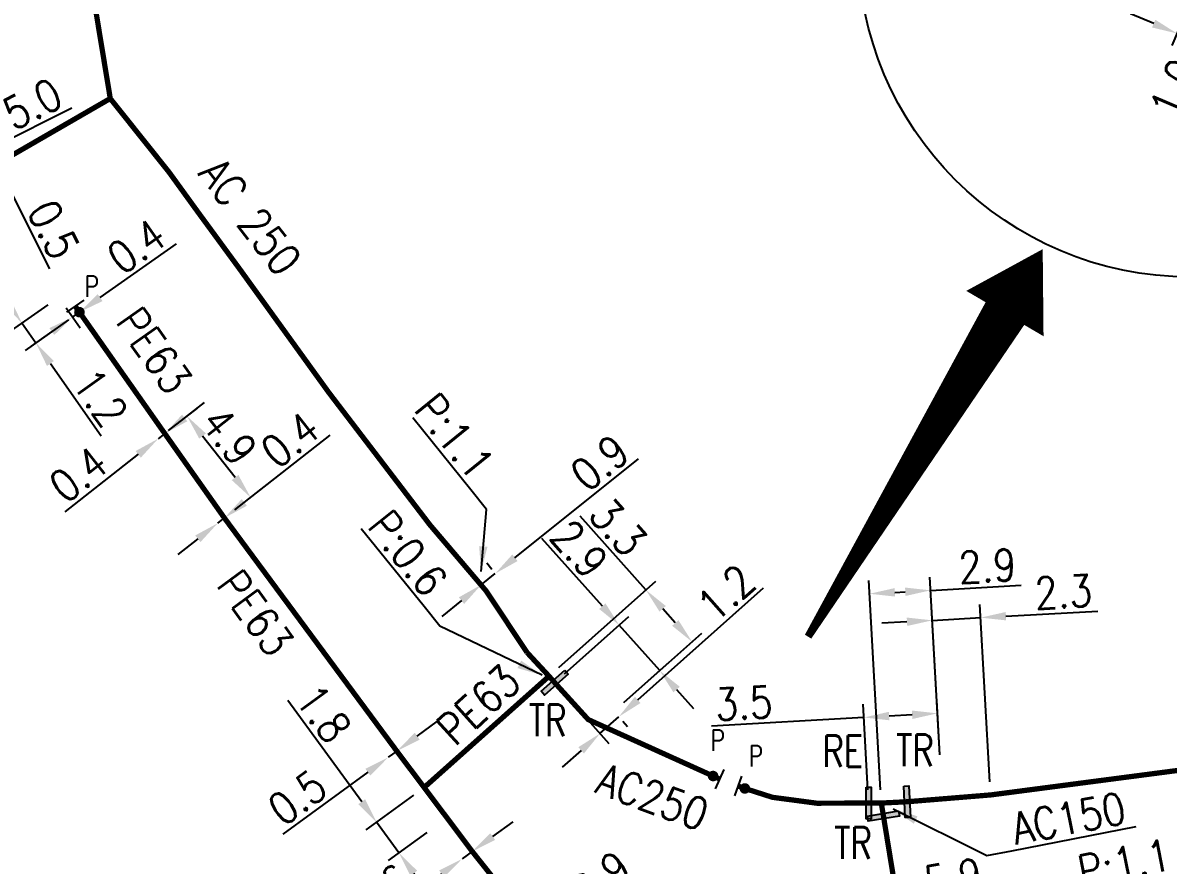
# Model space of a CAD drawing. Header units: millimetres. Extents: x 160996 to 162003, y 120996 to 122000.
# Drawn here: x 161033.9 to 161088.3, y 121388 to 121427.9 of the extents above; entities that cross this region are included whole.
import ezdxf
from ezdxf.enums import TextEntityAlignment as Align

# ---------------------------------------------------------------- set-up
doc = ezdxf.new("R2010")
doc.units = ezdxf.units.MM
doc.header["$PDMODE"] = 34
for name, pattern in [('L_100_AP', [14, 10, -1.5, 1, -1.5]), ('L_100_PE', [14, 10, -1.5, 1, -1.5]), ('L_25_AP', [2000, 1000, 1000]), ('L_25_PE', [2000, 1000, 1000])]:
    doc.linetypes.add(name, pattern=pattern)
doc.layers.get('0').update_dxf_attribs({"linetype": 'CONTINUOUS'})
doc.layers.get('Defpoints').update_dxf_attribs({"linetype": 'CONTINUOUS'})
for name, color, linetype in [('L_140', 3, 'CONTINUOUS'), ('L_150', 1, 'CONTINUOUS'), ('L_300', 7, 'CONTINUOUS'), ('L_340', 7, 'CONTINUOUS'), ('L_900', 7, 'CONTINUOUS'), ('W0008', 7, 'CONTINUOUS'), ('W0100', 7, 'CONTINUOUS'), ('W0991', 7, 'CONTINUOUS')]:
    doc.layers.add(name, color=color, linetype=linetype)
doc.styles.add('G_ROMANS', font='ROMANS.SHX', dxfattribs={"width": 0.75})
doc.styles.get("Standard").update_dxf_attribs({"font": 'romans.shx', "width": 0.85})
doc.dimstyles.get("Standard").update_dxf_attribs({"dimtxt": 1.5, "dimasz": 1.2, "dimexe": 0.625, "dimexo": 0.625, "dimgap": 0.25, "dimtad": 1, "dimdec": 1, "dimzin": 0, "dimdsep": 46, "dimtxsty": 'Standard', "dimcen": -0.5, "dimadec": 0, "dimazin": 0, "dimtfac": 1, "dimtdec": 1, "dimtmove": 0, "dimatfit": 3, "dimfxl": 0, "dimtolj": 1, "dimtzin": 0, "dimarcsym": 0})

# ---------------------------------------------------------------- blocks, each defined once
blk = doc.blocks.new('*D510')
at = {"layer": 'Defpoints', "color": 0, "linetype": 'Continuous', "transparency": 16777216}
for p in [(161074.637, 121390.908), (161081.112, 121386.841), (161082.196, 121380.208)]:
    blk.add_point(p, dxfattribs=at)
at = {"layer": 'L_150', "color": 0, "linetype": 'Continuous', "lineweight": -2, "transparency": 16777216}
for p, q in [((161074.738, 121390.291), (161075.554, 121385.299)), ((161082.095, 121380.825), (161081.011, 121387.458)), ((161076.637, 121386.11), (161079.928, 121386.647))]:
    blk.add_line(p, q, dxfattribs=at)
at = {"layer": 'L_150', "color": 0, "linetype": 'Continuous', "transparency": 16777216}
for points in [[(161079.896, 121386.845), (161079.96, 121386.45), (161081.112, 121386.841)], [(161076.605, 121386.307), (161076.669, 121385.912), (161075.453, 121385.916)]]:
    blk.add_solid(points, dxfattribs=at)
at = {"layer": 'L_150', "color": 0, "linetype": 'Continuous', "transparency": 16777216, "insert": (161078.049, 121387.354), "char_height": 1.5, "attachment_point": 5, "rotation": 9.2819}
blk.add_mtext('\\A1;5.9', dxfattribs=at)
blk = doc.blocks.new('*D511')
at = {"layer": 'Defpoints', "color": 0, "linetype": 'Continuous', "transparency": 16777216}
for p in [(161076.974, 121401.004), (161077.448, 121392.569), (161074.637, 121390.908)]:
    blk.add_point(p, dxfattribs=at)
at = {"layer": 'L_150', "color": 0, "linetype": 'Continuous', "lineweight": -2, "transparency": 16777216}
for p, q in [((161077.413, 121393.193), (161076.939, 121401.628)), ((161074.602, 121391.532), (161074.043, 121401.465)), ((161076.974, 121401.004), (161081.278, 121401.246)), ((161075.276, 121400.908), (161075.776, 121400.936))]:
    blk.add_line(p, q, dxfattribs=at)
at = {"layer": 'L_150', "color": 0, "linetype": 'Continuous', "transparency": 16777216}
for points in [[(161075.265, 121401.108), (161075.288, 121400.709), (161074.078, 121400.841)], [(161075.764, 121401.136), (161075.787, 121400.737), (161076.974, 121401.004)]]:
    blk.add_solid(points, dxfattribs=at)
at = {"layer": 'L_150', "color": 0, "linetype": 'Continuous', "transparency": 16777216, "insert": (161079.669, 121402.157), "char_height": 1.5, "attachment_point": 5, "rotation": 3.2182}
blk.add_mtext('\\A1;2.9', dxfattribs=at)
blk = doc.blocks.new('*D512')
at = {"layer": 'Defpoints', "color": 0, "linetype": 'Continuous', "transparency": 16777216}
for p in [(161077.302, 121395.166), (161077.448, 121392.569), (161074.036, 121390.908)]:
    blk.add_point(p, dxfattribs=at)
at = {"layer": 'L_340', "color": 0, "linetype": 'Continuous', "lineweight": -2, "transparency": 16777216}
for p, q in [((161074.001, 121391.532), (161073.772, 121395.594)), ((161077.413, 121393.193), (161077.267, 121395.79)), ((161076.104, 121395.099), (161075.006, 121395.037)), ((161073.808, 121394.97), (161066.583, 121394.563))]:
    blk.add_line(p, q, dxfattribs=at)
at = {"layer": 'L_340', "color": 0, "linetype": 'Continuous', "transparency": 16777216}
for points in [[(161074.994, 121395.237), (161075.017, 121394.837), (161073.808, 121394.97)], [(161076.093, 121395.299), (161076.115, 121394.899), (161077.302, 121395.166)]]:
    blk.add_solid(points, dxfattribs=at)
at = {"layer": 'L_340', "color": 0, "linetype": 'Continuous', "transparency": 16777216, "insert": (161068.11, 121395.651), "char_height": 1.5, "attachment_point": 5, "rotation": 3.2182}
blk.add_mtext('\\A1;3.5', dxfattribs=at)
blk = doc.blocks.new('L_340_19')
at = {"linetype": 'Continuous'}
blk.add_hatch(color=0, dxfattribs=at).paths.add_polyline_path([(0.125, 0.75), (-0.125, 0.75), (-0.125, -0.75), (0.125, -0.75)])
at = {"color": 0, "linetype": 'Continuous'}
blk.add_lwpolyline([(-0.125, 0.75), (0.125, 0.75), (0.125, -0.75), (-0.125, -0.75)], close=True, dxfattribs=at)
at = {"color": 0, "linetype": 'Continuous', "width": 0.75}
for tag, height, flags, p in [('TR', 1, 8, (0, 1.981)), ('DEF_LEG', 1.2, 3, (0, -5)), ('DEF_COUP', 1.2, 3, (0, -7.5)), ('DEF_TYPE', 1.2, 3, (0, -10))]:
    blk.add_attdef(tag, text='', height=height, dxfattribs=dict(at, flags=flags)).set_placement(p, align=Align.MIDDLE)
blk = doc.blocks.new('L_340_20')
at = {"linetype": 'Continuous'}
blk.add_hatch(color=0, dxfattribs=at).paths.add_polyline_path([(0.125, 0.75), (-0.125, 0.75), (-0.125, -0.75), (0.125, -0.75)])
at = {"color": 0, "linetype": 'Continuous'}
blk.add_lwpolyline([(-0.125, 0.75), (0.125, 0.75), (0.125, -0.75), (-0.125, -0.75)], close=True, dxfattribs=at)
at = {"color": 0, "linetype": 'Continuous', "width": 0.75}
for tag, height, flags, p in [('RE', 1, 8, (0, 1.867)), ('DEF_LEG', 1.2, 3, (0, -5)), ('DEF_COUP', 1.2, 3, (0, -7.5)), ('DEF_TYPE', 1.2, 3, (0, -10))]:
    blk.add_attdef(tag, text='', height=height, dxfattribs=dict(at, flags=flags)).set_placement(p, align=Align.MIDDLE)
blk = doc.blocks.new('*D513')
at = {"layer": 'Defpoints', "color": 0, "linetype": 'Continuous', "transparency": 16777216}
for p in [(161077.054, 121399.58), (161077.448, 121392.569), (161079.828, 121391.294)]:
    blk.add_point(p, dxfattribs=at)
at = {"layer": 'L_150', "color": 0, "linetype": 'Continuous', "lineweight": -2, "transparency": 16777216}
for p, q in [((161077.413, 121393.193), (161077.019, 121400.204)), ((161079.793, 121391.918), (161079.32, 121400.333)), ((161080.553, 121399.776), (161084.918, 121400.022)), ((161075.856, 121399.512), (161074.658, 121399.445)), ((161077.054, 121399.58), (161079.355, 121399.709))]:
    blk.add_line(p, q, dxfattribs=at)
at = {"layer": 'L_150', "color": 0, "linetype": 'Continuous', "transparency": 16777216}
for points in [[(161080.542, 121399.976), (161080.564, 121399.577), (161079.355, 121399.709)], [(161075.844, 121399.712), (161075.867, 121399.313), (161077.054, 121399.58)]]:
    blk.add_solid(points, dxfattribs=at)
at = {"layer": 'L_150', "color": 0, "linetype": 'Continuous', "transparency": 16777216, "insert": (161083.278, 121400.931), "char_height": 1.5, "attachment_point": 5, "rotation": 3.2182}
blk.add_mtext('\\A1;2.3', dxfattribs=at)
blk = doc.blocks.new('*D515')
at = {"layer": 'Defpoints', "color": 0, "linetype": 'Continuous', "transparency": 16777216}
for p in [(161065.655, 121398.56), (161058.864, 121396.928), (161061.952, 121395.259)]:
    blk.add_point(p, dxfattribs=at)
at = {"layer": 'L_140', "color": 0, "linetype": 'Continuous', "lineweight": -2, "transparency": 16777216}
for p, q in [((161063.459, 121401.023), (161060.337, 121404.526)), ((161059.331, 121397.343), (161063.926, 121401.439)), ((161064.856, 121399.456), (161064.258, 121400.128)), ((161062.418, 121395.675), (161066.121, 121398.976))]:
    blk.add_line(p, q, dxfattribs=at)
at = {"layer": 'L_140', "color": 0, "linetype": 'Continuous', "transparency": 16777216}
for points in [[(161064.407, 121400.261), (161064.108, 121399.995), (161063.459, 121401.023)], [(161065.006, 121399.589), (161064.707, 121399.323), (161065.655, 121398.56)]]:
    blk.add_solid(points, dxfattribs=at)
at = {"layer": 'L_140', "color": 0, "linetype": 'Continuous', "transparency": 16777216, "insert": (161062.138, 121404.008), "char_height": 1.5, "attachment_point": 5, "rotation": 311.7132}
blk.add_mtext('\\A1;3.3', dxfattribs=at)
blk = doc.blocks.new('*D516')
at = {"layer": 'Defpoints', "color": 0, "linetype": 'Continuous', "transparency": 16777216}
for p in [(161059.13, 121396.625), (161061.952, 121395.259), (161062.177, 121395.006)]:
    blk.add_point(p, dxfattribs=at)
at = {"layer": 'L_340', "color": 0, "linetype": 'Continuous', "lineweight": -2, "transparency": 16777216}
for p, q in [((161063.073, 121395.804), (161069.047, 121401.13)), ((161059.546, 121396.158), (161061.699, 121393.742)), ((161061.283, 121394.209), (161062.177, 121395.006)), ((161062.368, 121394.793), (161062.593, 121394.539)), ((161060.388, 121393.41), (161059.492, 121392.612))]:
    blk.add_line(p, q, dxfattribs=at)
at = {"layer": 'L_340', "color": 0, "linetype": 'Continuous', "transparency": 16777216}
for points in [[(161062.94, 121395.954), (161063.206, 121395.655), (161062.177, 121395.006)], [(161060.255, 121393.56), (161060.521, 121393.261), (161061.283, 121394.209)]]:
    blk.add_solid(points, dxfattribs=at)
at = {"layer": 'L_340', "color": 0, "linetype": 'Continuous', "transparency": 16777216, "insert": (161067.266, 121400.882), "char_height": 1.5, "attachment_point": 5, "rotation": 41.7132}
blk.add_mtext('\\A1;1.2', dxfattribs=at)
blk = doc.blocks.new('*D517')
at = {"layer": 'Defpoints', "color": 0, "linetype": 'Continuous', "transparency": 16777216}
for p in [(161064.12, 121397.192), (161059.13, 121396.625), (161061.952, 121395.259)]:
    blk.add_point(p, dxfattribs=at)
at = {"layer": 'L_340', "color": 0, "linetype": 'Continuous', "lineweight": -2, "transparency": 16777216}
for p, q in [((161061.394, 121400.25), (161058.526, 121403.468)), ((161059.596, 121397.041), (161062.659, 121399.77)), ((161064.12, 121397.192), (161062.192, 121399.355)), ((161062.418, 121395.675), (161064.587, 121397.608)), ((161064.919, 121396.296), (161065.717, 121395.4))]:
    blk.add_line(p, q, dxfattribs=at)
at = {"layer": 'L_340', "color": 0, "linetype": 'Continuous', "transparency": 16777216}
for points in [[(161061.543, 121400.383), (161061.245, 121400.117), (161062.192, 121399.355)], [(161065.068, 121396.429), (161064.769, 121396.163), (161064.12, 121397.192)]]:
    blk.add_solid(points, dxfattribs=at)
at = {"layer": 'L_340', "color": 0, "linetype": 'Continuous', "transparency": 16777216, "insert": (161060.307, 121402.973), "char_height": 1.5, "attachment_point": 5, "rotation": 311.7132}
blk.add_mtext('\\A1;2.9', dxfattribs=at)
blk = doc.blocks.new('L_340_07')
at = {"color": 0, "linetype": 'Continuous', "const_width": 0.25, "flags": 128}
blk.add_lwpolyline([(0, 0), (0.35, 0)], dxfattribs=at)
at = {"color": 0, "linetype": 'Continuous', "flags": 128}
blk.add_lwpolyline([(0.35, -0.5), (0.35, 0.5)], dxfattribs=at)
at = {"color": 0, "linetype": 'Continuous', "width": 0.75, "flags": 3}
for tag, p in [('DEF_LEG', (0.723, -3.465)), ('DEF_COUP', (0.723, -5.965)), ('DEF_TYPE', (0.723, -8.465))]:
    blk.add_attdef(tag, text='', height=1.2, dxfattribs=at).set_placement(p, align=Align.MIDDLE)
blk = doc.blocks.new('*D131')
at = {"layer": 'Defpoints', "color": 0, "linetype": 'Continuous', "transparency": 16777216}
for p in [(161056.309, 121401.798), (161056.543, 121401.506), (161055.88, 121400.974)]:
    blk.add_point(p, dxfattribs=at)
at = {"layer": 'L_140', "color": 0, "linetype": 'Continuous', "lineweight": -2, "transparency": 16777216}
for p, q in [((161057.245, 121402.549), (161063.114, 121407.251)), ((161056.152, 121401.994), (161055.918, 121402.286)), ((161055.489, 121401.462), (161055.254, 121401.755)), ((161055.645, 121401.267), (161056.309, 121401.798)), ((161054.709, 121400.517), (161053.772, 121399.766))]:
    blk.add_line(p, q, dxfattribs=at)
at = {"layer": 'L_140', "color": 0, "linetype": 'Continuous', "transparency": 16777216}
for points in [[(161057.12, 121402.705), (161057.37, 121402.393), (161056.309, 121401.798)], [(161054.584, 121400.673), (161054.834, 121400.36), (161055.645, 121401.267)]]:
    blk.add_solid(points, dxfattribs=at)
at = {"layer": 'L_140', "color": 0, "linetype": 'Continuous', "transparency": 16777216, "insert": (161061.275, 121407.059), "char_height": 1.5, "attachment_point": 5, "rotation": 38.704}
blk.add_mtext('\\A1;0.9', dxfattribs=at)
blk = doc.blocks.new('*D132')
at = {"layer": 'Defpoints', "color": 0, "linetype": 'Continuous', "transparency": 16777216}
for p in [(161051.233, 121393.08), (161051.233, 121393.08), (161051.637, 121393.374)]:
    blk.add_point(p, dxfattribs=at)
at = {"layer": 'L_140', "color": 0, "linetype": 'Continuous', "lineweight": -2, "transparency": 16777216}
for p, q in [((161052.607, 121394.081), (161053.577, 121394.788)), ((161051.637, 121393.374), (161051.233, 121393.08)), ((161050.263, 121392.373), (161046.223, 121389.429))]:
    blk.add_line(p, q, dxfattribs=at)
at = {"layer": 'L_140', "color": 0, "linetype": 'Continuous', "transparency": 16777216}
for points in [[(161052.489, 121394.243), (161052.725, 121393.92), (161051.637, 121393.374)], [(161050.145, 121392.535), (161050.381, 121392.212), (161051.233, 121393.08)]]:
    blk.add_solid(points, dxfattribs=at)
at = {"layer": 'L_140', "color": 0, "linetype": 'Continuous', "transparency": 16777216, "insert": (161046.916, 121391.171), "char_height": 1.5, "attachment_point": 5, "rotation": 36.083}
blk.add_mtext('\\A1;0.5', dxfattribs=at)
blk = doc.blocks.new('*D133')
at = {"layer": 'Defpoints', "color": 0, "linetype": 'Continuous', "transparency": 16777216}
for p in [(161055.219, 121388.611), (161054.734, 121388.257), (161054.734, 121388.257)]:
    blk.add_point(p, dxfattribs=at)
at = {"layer": 'L_140', "color": 0, "linetype": 'Continuous', "lineweight": -2, "transparency": 16777216}
for p, q in [((161056.189, 121389.317), (161057.159, 121390.024)), ((161055.219, 121388.611), (161054.734, 121388.257)), ((161053.764, 121387.551), (161050.232, 121384.976))]:
    blk.add_line(p, q, dxfattribs=at)
at = {"layer": 'L_140', "color": 0, "linetype": 'Continuous', "transparency": 16777216}
for points in [[(161056.071, 121389.479), (161056.307, 121389.156), (161055.219, 121388.611)], [(161053.647, 121387.712), (161053.882, 121387.389), (161054.734, 121388.257)]]:
    blk.add_solid(points, dxfattribs=at)
at = {"layer": 'L_140', "color": 0, "linetype": 'Continuous', "transparency": 16777216, "insert": (161050.924, 121386.718), "char_height": 1.5, "attachment_point": 5, "rotation": 36.083}
blk.add_mtext('\\A1;0.6', dxfattribs=at)
blk = doc.blocks.new('*D134')
at = {"layer": 'Defpoints', "color": 0, "linetype": 'Continuous', "transparency": 16777216}
for p in [(161058.728, 121384.201), (161057.998, 121383.675), (161057.998, 121383.675)]:
    blk.add_point(p, dxfattribs=at)
at = {"layer": 'L_140', "color": 0, "linetype": 'Continuous', "lineweight": -2, "transparency": 16777216}
for p, q in [((161059.701, 121384.902), (161063.199, 121387.422)), ((161057.998, 121383.675), (161058.728, 121384.201)), ((161057.024, 121382.973), (161056.05, 121382.272))]:
    blk.add_line(p, q, dxfattribs=at)
at = {"layer": 'L_140', "color": 0, "linetype": 'Continuous', "transparency": 16777216}
for points in [[(161059.584, 121385.065), (161059.818, 121384.74), (161058.728, 121384.201)], [(161056.907, 121383.135), (161057.141, 121382.811), (161057.998, 121383.675)]]:
    blk.add_solid(points, dxfattribs=at)
at = {"layer": 'L_140', "color": 0, "linetype": 'Continuous', "transparency": 16777216, "insert": (161061.352, 121387.324), "char_height": 1.5, "attachment_point": 5, "rotation": 35.774}
blk.add_mtext('\\A1;0.9', dxfattribs=at)
blk = doc.blocks.new('*D135')
at = {"layer": 'Defpoints', "color": 0, "linetype": 'Continuous', "transparency": 16777216}
for p in [(161052.936, 121391.647), (161053.565, 121389.88), (161051.735, 121388.547)]:
    blk.add_point(p, dxfattribs=at)
at = {"layer": 'L_140', "color": 0, "linetype": 'Continuous', "lineweight": -2, "transparency": 16777216}
for p, q in [((161049.97, 121390.969), (161046.467, 121395.776)), ((161052.431, 121391.278), (161050.171, 121389.632)), ((161051.735, 121388.547), (161050.676, 121390)), ((161053.06, 121389.512), (161051.23, 121388.179)), ((161052.442, 121387.577), (161053.149, 121386.607))]:
    blk.add_line(p, q, dxfattribs=at)
at = {"layer": 'L_140', "color": 0, "linetype": 'Continuous', "transparency": 16777216}
for points in [[(161050.131, 121391.087), (161049.808, 121390.852), (161050.676, 121390)], [(161052.604, 121387.695), (161052.28, 121387.459), (161051.735, 121388.547)]]:
    blk.add_solid(points, dxfattribs=at)
at = {"layer": 'L_140', "color": 0, "linetype": 'Continuous', "transparency": 16777216, "insert": (161048.155, 121395.157), "char_height": 1.5, "attachment_point": 5, "rotation": 306.083}
blk.add_mtext('\\A1;1.8', dxfattribs=at)
blk = doc.blocks.new('*D159')
at = {"layer": 'Defpoints', "color": 0, "linetype": 'Continuous', "transparency": 16777216}
for p in [(161032.433, 121421.686), (161032.657, 121421.239), (161028.611, 121419.766)]:
    blk.add_point(p, dxfattribs=at)
at = {"layer": 'L_140', "color": 0, "linetype": 'Continuous', "lineweight": -2, "transparency": 16777216}
for p, q in [((161031.894, 121422.758), (161031.355, 121423.83)), ((161029.17, 121420.047), (161032.991, 121421.966)), ((161032.433, 121421.686), (161032.657, 121421.239)), ((161033.196, 121420.167), (161035.158, 121416.261))]:
    blk.add_line(p, q, dxfattribs=at)
at = {"layer": 'L_140', "color": 0, "linetype": 'Continuous', "transparency": 16777216}
for points in [[(161032.073, 121422.848), (161031.715, 121422.668), (161032.433, 121421.686)], [(161033.375, 121420.257), (161033.017, 121420.077), (161032.657, 121421.239)]]:
    blk.add_solid(points, dxfattribs=at)
at = {"layer": 'L_140', "color": 0, "linetype": 'Continuous', "transparency": 16777216, "insert": (161035.34, 121418.126), "char_height": 1.5, "attachment_point": 5, "rotation": 296.6737}
blk.add_mtext('\\A1;0.5', dxfattribs=at)
blk = doc.blocks.new('*D160')
at = {"layer": 'Defpoints', "color": 0, "linetype": 'Continuous', "transparency": 16777216}
for p in [(161032.545, 121421.462), (161027.779, 121419.811), (161027.833, 121419.704)]:
    blk.add_point(p, dxfattribs=at)
at = {"layer": 'L_140', "color": 0, "linetype": 'Continuous', "lineweight": -2, "transparency": 16777216}
for p, q in [((161032.301, 121421.949), (161036.207, 121423.911)), ((161032.264, 121422.021), (161032.02, 121422.507)), ((161028.905, 121420.243), (161031.228, 121421.41)), ((161028.06, 121419.252), (161028.113, 121419.146))]:
    blk.add_line(p, q, dxfattribs=at)
at = {"layer": 'L_140', "color": 0, "linetype": 'Continuous', "transparency": 16777216}
for points in [[(161031.139, 121421.589), (161031.318, 121421.232), (161032.301, 121421.949)], [(161028.815, 121420.422), (161028.995, 121420.064), (161027.833, 121419.704)]]:
    blk.add_solid(points, dxfattribs=at)
at = {"layer": 'L_140', "color": 0, "linetype": 'Continuous', "transparency": 16777216, "insert": (161034.341, 121424.093), "char_height": 1.5, "attachment_point": 5, "rotation": 26.6737}
blk.add_mtext('\\A1;5.0', dxfattribs=at)
blk = doc.blocks.new('*D545')
at = {"layer": 'Defpoints', "color": 0, "linetype": 'Continuous', "transparency": 16777216}
for p in [(161040.308, 121408.198), (161040.308, 121408.198), (161040.623, 121408.445)]:
    blk.add_point(p, dxfattribs=at)
at = {"layer": 'L_140', "color": 0, "linetype": 'Continuous', "lineweight": -2, "transparency": 16777216}
for p, q in [((161041.568, 121409.185), (161042.513, 121409.924)), ((161040.623, 121408.445), (161040.308, 121408.198)), ((161039.363, 121407.459), (161035.873, 121404.726))]:
    blk.add_line(p, q, dxfattribs=at)
at = {"layer": 'L_140', "color": 0, "linetype": 'Continuous', "transparency": 16777216}
for points in [[(161041.444, 121409.342), (161041.691, 121409.027), (161040.623, 121408.445)], [(161039.24, 121407.616), (161039.486, 121407.301), (161040.308, 121408.198)]]:
    blk.add_solid(points, dxfattribs=at)
at = {"layer": 'L_140', "color": 0, "linetype": 'Continuous', "transparency": 16777216, "insert": (161036.529, 121406.51), "char_height": 1.5, "attachment_point": 5, "rotation": 38.0574}
blk.add_mtext('\\A1;0.4', dxfattribs=at)
blk = doc.blocks.new('*D546')
at = {"layer": 'Defpoints', "color": 0, "linetype": 'Continuous', "transparency": 16777216}
for p in [(161035.584, 121414.916), (161036.572, 121414.206), (161036.245, 121413.976)]:
    blk.add_point(p, dxfattribs=at)
at = {"layer": 'L_340', "color": 0, "linetype": 'Continuous', "lineweight": -2, "transparency": 16777216}
for p, q in [((161037.554, 121414.896), (161041.182, 121417.447)), ((161035.943, 121414.405), (161036.605, 121413.464)), ((161036.245, 121413.976), (161036.572, 121414.206)), ((161035.264, 121413.285), (161034.282, 121412.595))]:
    blk.add_line(p, q, dxfattribs=at)
at = {"layer": 'L_340', "color": 0, "linetype": 'Continuous', "transparency": 16777216}
for points in [[(161037.439, 121415.059), (161037.669, 121414.732), (161036.572, 121414.206)], [(161035.149, 121413.449), (161035.379, 121413.122), (161036.245, 121413.976)]]:
    blk.add_solid(points, dxfattribs=at)
at = {"layer": 'L_340', "color": 0, "linetype": 'Continuous', "transparency": 16777216, "insert": (161039.285, 121417.335), "char_height": 1.5, "attachment_point": 5, "rotation": 35.1159}
blk.add_mtext('\\A1;0.4', dxfattribs=at)
blk = doc.blocks.new('*D547')
at = {"layer": 'Defpoints', "color": 0, "linetype": 'Continuous', "transparency": 16777216}
for p in [(161035.584, 121414.916), (161036.572, 121414.206), (161033.843, 121413.692)]:
    blk.add_point(p, dxfattribs=at)
at = {"layer": 'L_340', "color": 0, "linetype": 'Continuous', "lineweight": -2, "transparency": 16777216}
for p, q in [((161033.152, 121414.673), (161032.462, 121415.655)), ((161035.072, 121414.557), (161033.331, 121413.332)), ((161033.843, 121413.692), (161034.504, 121412.751)), ((161036.061, 121413.846), (161033.993, 121412.392)), ((161035.194, 121411.77), (161037.604, 121408.343))]:
    blk.add_line(p, q, dxfattribs=at)
at = {"layer": 'L_340', "color": 0, "linetype": 'Continuous', "transparency": 16777216}
for points in [[(161033.316, 121414.788), (161032.989, 121414.558), (161033.843, 121413.692)], [(161035.358, 121411.885), (161035.031, 121411.655), (161034.504, 121412.751)]]:
    blk.add_solid(points, dxfattribs=at)
at = {"layer": 'L_340', "color": 0, "linetype": 'Continuous', "transparency": 16777216, "insert": (161037.562, 121410.141), "char_height": 1.5, "attachment_point": 5, "rotation": 305.1159}
blk.add_mtext('\\A1;1.2', dxfattribs=at)
blk = doc.blocks.new('*D548')
at = {"layer": 'Defpoints', "color": 0, "linetype": 'Continuous', "transparency": 16777216}
for p in [(161043.453, 121404.438), (161043.138, 121404.191), (161043.138, 121404.191)]:
    blk.add_point(p, dxfattribs=at)
at = {"layer": 'L_140', "color": 0, "linetype": 'Continuous', "lineweight": -2, "transparency": 16777216}
for p, q in [((161044.398, 121405.177), (161048.468, 121408.364)), ((161043.138, 121404.191), (161043.453, 121404.438)), ((161042.193, 121403.451), (161041.248, 121402.712))]:
    blk.add_line(p, q, dxfattribs=at)
at = {"layer": 'L_140', "color": 0, "linetype": 'Continuous', "transparency": 16777216}
for points in [[(161044.275, 121405.335), (161044.521, 121405.02), (161043.453, 121404.438)], [(161042.07, 121403.609), (161042.317, 121403.294), (161043.138, 121404.191)]]:
    blk.add_solid(points, dxfattribs=at)
at = {"layer": 'L_140', "color": 0, "linetype": 'Continuous', "transparency": 16777216, "insert": (161046.579, 121408.155), "char_height": 1.5, "attachment_point": 5, "rotation": 38.0574}
blk.add_mtext('\\A1;0.4', dxfattribs=at)
blk = doc.blocks.new('*D549')
at = {"layer": 'Defpoints', "color": 0, "linetype": 'Continuous', "transparency": 16777216}
for p in [(161041.679, 121409.271), (161040.308, 121408.198), (161043.453, 121404.438)]:
    blk.add_point(p, dxfattribs=at)
at = {"layer": 'L_140', "color": 0, "linetype": 'Continuous', "lineweight": -2, "transparency": 16777216}
for p, q in [((161040.8, 121408.584), (161042.171, 121409.657)), ((161043.96, 121406.358), (161042.418, 121408.327)), ((161043.945, 121404.823), (161045.191, 121405.799))]:
    blk.add_line(p, q, dxfattribs=at)
at = {"layer": 'L_140', "color": 0, "linetype": 'Continuous', "transparency": 16777216}
for points in [[(161042.576, 121408.45), (161042.261, 121408.203), (161041.679, 121409.271)], [(161044.117, 121406.481), (161043.802, 121406.235), (161044.699, 121405.413)]]:
    blk.add_solid(points, dxfattribs=at)
at = {"layer": 'L_140', "color": 0, "linetype": 'Continuous', "transparency": 16777216, "insert": (161043.682, 121408.335), "char_height": 1.5, "attachment_point": 5, "rotation": 308.0574}
blk.add_mtext('\\A1;4.9', dxfattribs=at)
blk = doc.blocks.new('*D76')
at = {"layer": 'Defpoints', "color": 0, "linetype": 'Continuous', "transparency": 16777216}
for p in [(161096.657, 121432.475), (161096.657, 121432.475), (161096.782, 121429.679)]:
    blk.add_point(p, dxfattribs=at)
at = {"layer": 'L_150', "color": 0, "linetype": 'Continuous', "lineweight": -2, "transparency": 16777216}
for p, q in [((161096.604, 121433.674), (161096.551, 121434.873)), ((161096.657, 121432.475), (161096.782, 121429.679)), ((161096.835, 121428.481), (161097.032, 121424.065))]:
    blk.add_line(p, q, dxfattribs=at)
at = {"layer": 'L_150', "color": 0, "linetype": 'Continuous', "transparency": 16777216}
for points in [[(161096.804, 121433.683), (161096.404, 121433.665), (161096.657, 121432.475)], [(161097.035, 121428.49), (161096.636, 121428.472), (161096.782, 121429.679)]]:
    blk.add_solid(points, dxfattribs=at)
at = {"layer": 'L_150', "color": 0, "linetype": 'Continuous', "transparency": 16777216, "insert": (161097.963, 121425.633), "char_height": 1.5, "attachment_point": 5, "rotation": 272.552}
blk.add_mtext('\\A1;1.4', dxfattribs=at)
blk = doc.blocks.new('*D77')
at = {"layer": 'Defpoints', "color": 0, "linetype": 'Continuous', "transparency": 16777216}
for p in [(161078.571, 121438.323), (161089.995, 121436.189), (161088.246, 121432.057)]:
    blk.add_point(p, dxfattribs=at)
at = {"layer": 'L_300', "color": 0, "linetype": 'Continuous', "lineweight": -2, "transparency": 16777216}
for p, q in [((161078.814, 121438.899), (161079.784, 121441.189)), ((161080.645, 121440.146), (161088.89, 121436.656)), ((161088.489, 121432.632), (161090.238, 121436.764))]:
    blk.add_line(p, q, dxfattribs=at)
at = {"layer": 'L_300', "color": 0, "linetype": 'Continuous', "transparency": 16777216}
for points in [[(161080.723, 121440.33), (161080.567, 121439.961), (161079.54, 121440.613)], [(161088.967, 121436.841), (161088.812, 121436.472), (161089.995, 121436.189)]]:
    blk.add_solid(points, dxfattribs=at)
at = {"layer": 'L_300', "color": 0, "linetype": 'Continuous', "transparency": 16777216, "insert": (161085.378, 121439.228), "char_height": 1.5, "attachment_point": 5, "rotation": 337.0608}
blk.add_mtext('\\A1;5.8', dxfattribs=at)
blk = doc.blocks.new('*D78')
at = {"layer": 'Defpoints', "color": 0, "linetype": 'Continuous', "transparency": 16777216}
for p in [(161078.343, 121438.42), (161077.563, 121436.578), (161077.563, 121436.578)]:
    blk.add_point(p, dxfattribs=at)
at = {"layer": 'L_300', "color": 0, "linetype": 'Continuous', "lineweight": -2, "transparency": 16777216}
for p, q in [((161078.81, 121439.525), (161079.278, 121440.63)), ((161077.767, 121438.663), (161077.767, 121438.663)), ((161078.343, 121438.42), (161077.563, 121436.578)), ((161076.988, 121436.821), (161076.988, 121436.821)), ((161077.096, 121435.473), (161075.463, 121431.615))]:
    blk.add_line(p, q, dxfattribs=at)
at = {"layer": 'L_300', "color": 0, "linetype": 'Continuous', "transparency": 16777216}
for points in [[(161078.626, 121439.603), (161078.995, 121439.447), (161078.343, 121438.42)], [(161076.911, 121435.551), (161077.28, 121435.395), (161077.563, 121436.578)]]:
    blk.add_solid(points, dxfattribs=at)
at = {"layer": 'L_300', "color": 0, "linetype": 'Continuous', "transparency": 16777216, "insert": (161075.124, 121433.381), "char_height": 1.5, "attachment_point": 5, "rotation": 67.0608}
blk.add_mtext('\\A1;1.0', dxfattribs=at)
blk = doc.blocks.new('*D79')
at = {"layer": 'Defpoints', "color": 0, "linetype": 'Continuous', "transparency": 16777216}
for p in [(161092.795, 121432.303), (161090.266, 121431.202), (161090.421, 121426.693)]:
    blk.add_point(p, dxfattribs=at)
at = {"layer": 'L_300', "color": 0, "linetype": 'Continuous', "lineweight": -2, "transparency": 16777216}
for p, q in [((161092.552, 121431.728), (161090.177, 121426.117)), ((161090.022, 121430.626), (161088.427, 121426.858)), ((161087.566, 121427.901), (161086.461, 121428.369)), ((161088.671, 121427.434), (161090.421, 121426.693)), ((161091.526, 121426.225), (161095.384, 121424.593))]:
    blk.add_line(p, q, dxfattribs=at)
at = {"layer": 'L_300', "color": 0, "linetype": 'Continuous', "transparency": 16777216}
for points in [[(161087.644, 121428.085), (161087.488, 121427.717), (161088.671, 121427.434)], [(161091.604, 121426.41), (161091.448, 121426.041), (161090.421, 121426.693)]]:
    blk.add_solid(points, dxfattribs=at)
at = {"layer": 'L_300', "color": 0, "linetype": 'Continuous', "transparency": 16777216, "insert": (161094.397, 121426.096), "char_height": 1.5, "attachment_point": 5, "rotation": 337.0608}
blk.add_mtext('\\A1;1.0', dxfattribs=at)
blk = doc.blocks.new('*D80')
at = {"layer": 'Defpoints', "color": 0, "linetype": 'Continuous', "transparency": 16777216}
for p in [(161092.795, 121432.303), (161092.018, 121430.466), (161092.018, 121430.466)]:
    blk.add_point(p, dxfattribs=at)
at = {"layer": 'L_300', "color": 0, "linetype": 'Continuous', "lineweight": -2, "transparency": 16777216}
for p, q in [((161093.263, 121433.408), (161093.731, 121434.513)), ((161092.795, 121432.303), (161092.018, 121430.466)), ((161092.593, 121430.223), (161092.593, 121430.223)), ((161091.55, 121429.361), (161088.888, 121423.071))]:
    blk.add_line(p, q, dxfattribs=at)
at = {"layer": 'L_300', "color": 0, "linetype": 'Continuous', "transparency": 16777216}
for points in [[(161093.079, 121433.486), (161093.447, 121433.33), (161092.795, 121432.303)], [(161091.366, 121429.439), (161091.734, 121429.283), (161092.018, 121430.466)]]:
    blk.add_solid(points, dxfattribs=at)
at = {"layer": 'L_300', "color": 0, "linetype": 'Continuous', "transparency": 16777216, "insert": (161088.549, 121424.837), "char_height": 1.5, "attachment_point": 5, "rotation": 67.0608}
blk.add_mtext('\\A1;1.0', dxfattribs=at)
blk = doc.blocks.new('L_300_12')
at = {"color": 0, "linetype": 'Continuous', "const_width": 0.248, "flags": 128}
blk.add_lwpolyline([(-0.126, 0, 1), (0.126, 0, 1)], format="xyb", close=True, dxfattribs=at)
at = {"linetype": 'Continuous', "style": 'G_ROMANS', "width": 0.75}
blk.add_attdef('P', text='', height=1, dxfattribs=at).set_placement((0, 1.331), align=Align.MIDDLE_CENTER)
at = {"color": 0, "linetype": 'Continuous', "width": 0.75, "flags": 3}
for tag, p in [('DEF_LEG', (0, -5)), ('DEF_COUP', (0, -7.5)), ('DEF_TYPE', (0, -10))]:
    blk.add_attdef(tag, text='', height=1.2, dxfattribs=at).set_placement(p, align=Align.MIDDLE)
blk = doc.blocks.new('detail01')
at = {"layer": 'L_140', "linetype": 'L_100_AP', "const_width": 0.25, "flags": 128}
blk.add_lwpolyline([(161075.108, 121438.501), (161076.988, 121436.821), (161088.246, 121432.057)], dxfattribs=at)
at = {"layer": 'L_150', "linetype": 'L_25_AP', "const_width": 0.25, "flags": 128}
for points in [[(161090.268, 121431.207), (161092.018, 121430.466), (161096.782, 121429.679), (161102.446, 121429.717)], [(161102.696, 121429.717), (161103.713, 121429.718), (161104.908, 121429.779)], [(161103.713, 121429.718), (161103.894, 121428.608)]]:
    blk.add_lwpolyline(points, dxfattribs=at)
at = {"layer": 'L_150', "linetype": 'L_25_PE', "const_width": 0.25, "flags": 128}
blk.add_lwpolyline([(161103.935, 121428.361), (161104.227, 121426.728)], dxfattribs=at)
at = {"layer": 'L_900'}
blk.add_circle((161089.279, 121431.621), 15.743, dxfattribs=at)
at = {"layer": 'W0008', "color": 7, "flags": 128}
blk.add_lwpolyline([(161074.961, 121438.167), (161075.728, 121437.336), (161076.899, 121436.473), (161078.462, 121435.411), (161079.843, 121434.552), (161082.934, 121432.875), (161085.586, 121431.682), (161087.268, 121431.032), (161089.171, 121430.391), (161091.174, 121429.821), (161092.911, 121429.408), (161095.212, 121428.977), (161098.024, 121428.94), (161100.962, 121429.004), (161103.372, 121429.116), (161104.832, 121429.184)], dxfattribs=at)
at = {"layer": 'W0100', "color": 7, "flags": 128}
for points in [[(161084.247, 121446.538), (161078.343, 121438.42)], [(161092.795, 121432.303), (161094.61, 121442.394)], [(161076.395, 121440.669), (161078.343, 121438.42), (161092.795, 121432.303), (161104.976, 121432.846)]]:
    blk.add_lwpolyline(points, dxfattribs=at)
at = {"layer": 'L_300', "ltscale": 0.5}
ref = blk.add_blockref('L_300_12', (161088.246, 121432.057), dxfattribs=dict(at, rotation=303.5926551835699))
ref.add_attrib('P', 'P', dxfattribs={"layer": '0', "linetype": 'Continuous', "height": 1, "style": 'G_ROMANS', "width": 0.75}).set_placement((161088.184, 121433.24), align=Align.MIDDLE_CENTER)
ref = blk.add_blockref('L_300_12', (161090.268, 121431.207), dxfattribs=dict(at, rotation=303.5926551835699))
ref.add_attrib('P', 'P', dxfattribs={"layer": '0', "linetype": 'Continuous', "height": 1, "style": 'G_ROMANS', "width": 0.75}).set_placement((161090.61, 121432.304), align=Align.MIDDLE_CENTER)
at = {"layer": 'L_340'}
for p, rotation in [((161088.246, 121432.057), 337.2036808946448), ((161090.268, 121431.207), 157.2036808941161)]:
    blk.add_blockref('L_340_07', p, dxfattribs=dict(at, rotation=rotation))
ref = blk.add_blockref('L_340_20', (161102.571, 121429.744), dxfattribs=dict(at, rotation=0.05910232812715609))
ref.add_attrib('RE', 'RE', dxfattribs={"layer": '0', "color": 0, "linetype": 'Continuous', "height": 1.5, "rotation": 0.0591, "width": 0.75, "flags": 8}).set_placement((161103.381, 121431.673), align=Align.MIDDLE)
ref = blk.add_blockref('L_340_19', (161103.916, 121428.485), dxfattribs=dict(at, rotation=280.1627947943717))
ref.add_attrib('TR', 'TR', dxfattribs={"layer": '0', "color": 0, "linetype": 'Continuous', "height": 1.5, "rotation": 280.1628, "style": 'G_ROMANS', "width": 0.75, "flags": 8}).set_placement((161102.411, 121427.409), align=Align.MIDDLE)
at = {"layer": 'L_140', "linetype": 'Continuous', "width": 0.85}
blk.add_text('AC250', height=1.5, rotation=335.7066, dxfattribs=at).set_placement((161078.576, 121432.536))
at = {"layer": 'L_150', "linetype": 'Continuous', "insert": (161099.725, 121435.346), "char_height": 1.5, "attachment_point": 9}
blk.add_mtext('\\A1;AC250', dxfattribs=at)
at = {"layer": 'W0991', "color": 7, "linetype": 'Continuous', "width": 0.85}
for s, p in [('16', (161086.704, 121442.078)), ('18', (161097.009, 121439.849))]:
    blk.add_text(s, height=1.5, dxfattribs=at).set_placement(p)
at = {"layer": 'L_150', "linetype": 'Continuous'}
dim = blk.add_linear_dim(base=(161096.657, 121432.475), p1=(161096.782, 121429.679), p2=(161096.657, 121432.475), angle=272.552, text='1.4', dimstyle='Standard', dxfattribs=at)
dim.commit()
dim.dimension.update_dxf_attribs({"geometry": '*D76', "text_midpoint": (161096.964, 121425.589), "dimtype": 128})
at = {"layer": 'L_300', "linetype": 'Continuous'}
for base, p1, p2, angle, text, picture, middle in [((161089.995, 121436.189), (161078.571, 121438.323), (161088.246, 121432.057), 337.0608, '5.8', '*D77', (161084.988, 121438.307)), ((161077.563, 121436.578), (161078.343, 121438.42), (161077.563, 121436.578), 247.0608, '1.0', '*D78', (161076.045, 121432.991)), ((161092.018, 121430.466), (161092.795, 121432.303), (161092.018, 121430.466), 247.0608, '1.0', '*D80', (161089.47, 121424.447)), ((161090.421, 121426.693), (161090.266, 121431.202), (161092.795, 121432.303), 337.0608, '1.0', '*D79', (161094.007, 121425.175))]:
    dim = blk.add_linear_dim(base=base, p1=p1, p2=p2, angle=angle, text=text, dimstyle='Standard', dxfattribs=at)
    dim.commit()
    dim.dimension.update_dxf_attribs({"geometry": picture, "text_midpoint": middle, "dimtype": 128})
at = {"layer": 'L_150', "linetype": 'Continuous', "annotation_type": 0, "has_hookline": 1, "hookline_direction": 1, "text_width": 5.768}
blk.add_leader([(161101.598, 121429.867), (161100.708, 121435.096), (161099.508, 121435.096)], dimstyle='Standard', override={"dimgap": 0.25, "dimtad": 1}, dxfattribs=at)

msp = doc.modelspace()

# ---------------------------------------------------------------- linework, layer by layer
at = {"layer": 'L_140', "linetype": 'L_100_AP', "const_width": 0.25, "flags": 128}
msp.add_lwpolyline([(161141.274, 121543.817), (161140.684, 121543.355), (161124.675, 121529.97), (161106.202, 121515.446), (161081.52, 121495.982), (161050.885, 121471.841), (161047.185, 121468.886), (161039.557, 121463.289), (161037.326, 121461.652), (161037.588, 121460.949), (161041.34, 121450.882), (161043.825, 121444.489), (161045.434, 121439.67, -0.352666), (161045.216, 121439.082), (161044.71, 121438.781), (161037.191, 121434.305, 0.273196), (161036.948, 121433.858), (161037.086, 121430.104), (161038.036, 121424.346)], format="xyb", dxfattribs=at)
for points in [[(161032.433, 121421.686), (161032.657, 121421.239), (161038.036, 121424.346)], [(161057.82, 121398.053), (161055.88, 121400.974), (161053.208, 121404.113), (161048.401, 121410.403), (161044.192, 121416.235), (161042.192, 121418.964), (161040.827, 121420.848), (161038.036, 121424.346)], [(161057.82, 121398.053), (161058.864, 121396.928), (161059.13, 121396.625)], [(161066.652, 121392.191), (161060.724, 121394.871), (161059.13, 121396.625)]]:
    msp.add_lwpolyline(points, dxfattribs=at)
at = {"layer": 'L_140', "linetype": 'L_100_PE', "const_width": 0.25, "flags": 128}
for points in [[(161060.048, 121382.386), (161058.728, 121384.201), (161055.219, 121388.611), (161051.637, 121393.374), (161043.453, 121404.438), (161040.623, 121408.445), (161036.572, 121414.206)], [(161058.864, 121396.928), (161058.864, 121396.928), (161058.864, 121396.928), (161052.936, 121391.647)]]:
    msp.add_lwpolyline(points, dxfattribs=at)
at = {"layer": 'L_150', "linetype": 'L_25_PE', "const_width": 0.25, "flags": 128}
msp.add_lwpolyline([(161380.826, 121552.228), (161380.826, 121552.228), (161380.826, 121552.228), (161379.998, 121551.556), (161378.736, 121551.852), (161373.524, 121547.194), (161367.171, 121541.394), (161363.904, 121538.645), (161359.701, 121534.856), (161356.845, 121532.458), (161353.289, 121529.595), (161349.543, 121526.804), (161346.712, 121524.617), (161342.915, 121521.541), (161339.909, 121519.196), (161332.259, 121513.063), (161328.729, 121510.759), (161325.382, 121508.48), (161321.066, 121505.82), (161317.25, 121503.571), (161313.739, 121501.489), (161311.913, 121500.405), (161308.792, 121498.548), (161305.78, 121496.794), (161299.121, 121492.862), (161296.32, 121491.209), (161289.784, 121487.376), (161285.053, 121484.641), (161281.187, 121482.365), (161277.592, 121479.752), (161268.987, 121474.987), (161253.901, 121467.002), (161253.901, 121467.002), (161247.023, 121463.279), (161245.069, 121462.261), (161241.532, 121460.311), (161224.704, 121451.184), (161213.657, 121444.78), (161208.688, 121442.084), (161207.715, 121441.56), (161199.786, 121437.28), (161199.786, 121437.28), (161199.786, 121437.28), (161157.564, 121415.854), (161139.717, 121407.563), (161130.708, 121403.782), (161120.062, 121399.926), (161109.65, 121396.751), (161090.534, 121392.695), (161079.828, 121391.294), (161075.863, 121390.971), (161075.863, 121390.971)], dxfattribs=at)
at = {"layer": 'L_150', "linetype": 'L_25_AP', "const_width": 0.25}
for points in [[(161074.738, 121390.291), (161074.637, 121390.908), (161074.637, 121390.908), (161074.036, 121390.908), (161071.577, 121390.901), (161069.47, 121391.181), (161068.159, 121391.6)], [(161075.863, 121390.971), (161074.637, 121390.908)]]:
    msp.add_lwpolyline(points, dxfattribs=at)
at = {"layer": 'L_150', "linetype": 'L_25_PE', "const_width": 0.25}
msp.add_lwpolyline([(161048.221, 121171.197), (161048.474, 121171.993), (161058.677, 121178.772), (161096.885, 121204.764), (161104.948, 121210.072, 0.05329), (161109.258, 121213.991), (161109.258, 121213.991, 0.074966), (161112.801, 121221.636, 0.044566), (161114.358, 121228.75, 0.090506), (161112.601, 121250.664), (161112.601, 121250.664), (161112.601, 121250.664), (161110.521, 121259.249), (161107.076, 121271.338), (161101.317, 121291.544), (161096.833, 121307.616), (161093.334, 121320.703), (161083.516, 121354.701), (161077.08, 121377.456), (161076.359, 121380.369), (161074.738, 121390.291)], format="xyb", dxfattribs=at)
at = {"layer": 'L_900', "color": 7, "linetype": 'Continuous', "flags": 128}
msp.add_lwpolyline([(161071.161, 121398.805, 0.354, 2.126, 0), (161080.504, 121414.14, 2.126, 0, 0), (161082.298, 121417.196, 0, 4.252, 0), (161080.504, 121414.14, 4.252, 4.252, 0)], format="xyseb", dxfattribs=at)

# ---------------------------------------------------------------- block references
at = {"layer": 'L_300', "ltscale": 0.5}
ref = msp.add_blockref('L_300_12', (161036.572, 121414.206), dxfattribs=dict(at, rotation=303.5926551835699))
ref.add_attrib('P', 'P', dxfattribs={"layer": '0', "linetype": 'Continuous', "height": 1, "style": 'G_ROMANS', "width": 0.75}).set_placement((161037.153, 121415.428), align=Align.MIDDLE_CENTER)
ref = msp.add_blockref('L_300_12', (161066.652, 121392.191), dxfattribs=dict(at, rotation=303.5926551835699))
ref.add_attrib('P', 'P', dxfattribs={"layer": '0', "linetype": 'Continuous', "height": 1, "style": 'G_ROMANS', "width": 0.75}).set_placement((161066.868, 121393.888), align=Align.MIDDLE_CENTER)
ref = msp.add_blockref('L_300_12', (161068.159, 121391.6), dxfattribs=dict(at, rotation=303.5926551835699))
ref.add_attrib('P', 'P', dxfattribs={"layer": '0', "linetype": 'Continuous', "height": 1, "style": 'G_ROMANS', "width": 0.75}).set_placement((161068.682, 121393.14), align=Align.MIDDLE_CENTER)
at = {"layer": 'L_340'}
for p, rotation in [((161036.572, 121414.206), 125.1115842704648), ((161066.652, 121392.191), 335.6728333848915), ((161068.159, 121391.6), 160.4005500632397)]:
    msp.add_blockref('L_340_07', p, dxfattribs=dict(at, rotation=rotation))
ref = msp.add_blockref('L_340_19', (161059.13, 121396.625), dxfattribs=dict(at, rotation=311.7068665895605))
ref.add_attrib('TR', 'TR', dxfattribs={"layer": '0', "color": 0, "linetype": 'Continuous', "height": 1.5, "style": 'G_ROMANS', "width": 0.75, "flags": 8}).set_placement((161058.8, 121394.834), align=Align.MIDDLE)
ref = msp.add_blockref('L_340_20', (161074.036, 121390.908), dxfattribs=at)
ref.add_attrib('RE', 'RE', dxfattribs={"layer": '0', "color": 0, "linetype": 'Continuous', "height": 1.5, "width": 0.75, "flags": 8}).set_placement((161072.81, 121393.372), align=Align.MIDDLE)
ref = msp.add_blockref('L_340_19', (161075.863, 121390.971), dxfattribs=dict(at, rotation=2.947009279765162))
ref.add_attrib('TR', 'TR', dxfattribs={"layer": '0', "color": 0, "linetype": 'Continuous', "height": 1.5, "style": 'G_ROMANS', "width": 0.75, "flags": 8}).set_placement((161076.233, 121393.412), align=Align.MIDDLE)
ref = msp.add_blockref('L_340_19', (161074.738, 121390.291), dxfattribs=dict(at, rotation=279.2819374624915))
ref.add_attrib('TR', 'TR', dxfattribs={"layer": '0', "color": 0, "linetype": 'Continuous', "height": 1.5, "style": 'G_ROMANS', "width": 0.75, "flags": 8}).set_placement((161073.296, 121389.015), align=Align.MIDDLE)
at = {"layer": 'L_900', "color": 7, "linetype": 'Continuous'}
msp.add_blockref('detail01', (0, 0), dxfattribs=at)

# ---------------------------------------------------------------- texts
at = {"layer": 'L_140', "linetype": 'Continuous', "width": 0.85}
for s, rotation, p in [('AC 250', 307.7369, (161044.683, 121418.746)), ('PE63', 306.2883, (161044.92, 121399.931))]:
    msp.add_text(s, height=1.5, rotation=rotation, dxfattribs=at).set_placement(p, align=Align.MIDDLE)
for s, rotation, p in [('PE63', 305.1116, (161038.248, 121413.747)), ('PE63', 42.2397, (161054.403, 121393.55)), ('AC250', 339.7679, (161060.979, 121391.436))]:
    msp.add_text(s, height=1.5, rotation=rotation, dxfattribs=at).set_placement(p)
at = {"layer": 'L_140', "linetype": 'Continuous', "ltscale": 0.5, "char_height": 1.5, "attachment_point": 9, "rotation": 308.9569}
for s, insert in [('\\A1;P:1.1', (161055.185, 121406.132)), ('\\A1;P:0.6', (161052.969, 121400.583))]:
    msp.add_mtext(s, dxfattribs=dict(at, insert=insert))
at = {"layer": 'L_150', "linetype": 'Continuous', "char_height": 1.5, "attachment_point": 7, "rotation": 10.9986}
for s, insert in [('\\A1;AC150', (161081.023, 121388.934)), ('\\A1;P:1.1', (161084.142, 121386.905))]:
    msp.add_mtext(s, dxfattribs=dict(at, insert=insert))

# ---------------------------------------------------------------- dimensions: what is measured, and where the dimension line sits
at = {"layer": 'L_140', "linetype": 'Continuous'}
for base, p1, p2, angle, picture, middle in [((161027.833, 121419.704), (161032.545, 121421.462), (161027.779, 121419.811), 26.6737, '*D160', (161034.79, 121423.2)), ((161032.433, 121421.686), (161032.657, 121421.239), (161028.611, 121419.766), 296.6737, '*D159', (161034.446, 121417.678)), ((161040.308, 121408.198), (161040.623, 121408.445), (161040.308, 121408.198), 38.0574, '*D545', (161037.146, 121405.723)), ((161041.679, 121409.271), (161043.453, 121404.438), (161040.308, 121408.198), 308.0574, '*D549', (161042.895, 121407.718)), ((161043.138, 121404.191), (161043.453, 121404.438), (161043.138, 121404.191), 38.0574, '*D548', (161047.195, 121407.367)), ((161056.3085, 121401.7984), (161055.8797, 121400.9743), (161056.543, 121401.5058), 218.704, '*D131', (161061.9003, 121406.2789)), ((161065.655, 121398.56), (161058.864, 121396.928), (161061.952, 121395.259), 131.7132, '*D515', (161061.392, 121403.343)), ((161051.735, 121388.547), (161052.936, 121391.647), (161053.565, 121389.88), 126.083, '*D135', (161047.347, 121394.568)), ((161051.233, 121393.08), (161051.637, 121393.374), (161051.233, 121393.08), 36.083, '*D132', (161047.505, 121390.363)), ((161054.734, 121388.257), (161055.219, 121388.611), (161054.734, 121388.257), 36.083, '*D133', (161051.513, 121385.91)), ((161057.998, 121383.675), (161058.728, 121384.201), (161057.998, 121383.675), 35.774, '*D134', (161061.937, 121386.513))]:
    dim = msp.add_linear_dim(base=base, p1=p1, p2=p2, angle=angle, dimstyle='Standard', dxfattribs=at)
    dim.commit()
    dim.dimension.update_dxf_attribs({"geometry": picture, "text_midpoint": middle, "dimtype": 160})
at = {"layer": 'L_150', "linetype": 'Continuous'}
for base, p1, angle, picture, middle in [((161076.974, 121401.004), (161074.637, 121390.908), 183.2182, '*D511', (161079.725, 121401.158)), ((161077.054, 121399.58), (161079.828, 121391.294), 3.2182, '*D513', (161083.334, 121399.933))]:
    dim = msp.add_linear_dim(base=base, p1=p1, p2=(161077.448, 121392.569), angle=angle, dimstyle='Standard', dxfattribs=at)
    dim.commit()
    dim.dimension.update_dxf_attribs({"geometry": picture, "text_midpoint": middle, "dimtype": 160})
dim = msp.add_linear_dim(base=(161081.112, 121386.841), p1=(161074.637, 121390.908), p2=(161082.196, 121380.208), angle=189.2819, text='5.9', dimstyle='Standard', dxfattribs=at)
dim.commit()
dim.dimension.update_dxf_attribs({"geometry": '*D510', "text_midpoint": (161078.21, 121386.367), "dimtype": 160})
at = {"layer": 'L_340', "linetype": 'Continuous'}
for base, p1, p2, angle, picture, middle in [((161036.245, 121413.976), (161036.572, 121414.206), (161035.584, 121414.916), 35.1159, '*D546', (161039.86, 121416.517)), ((161033.84264, 121413.69184), (161036.57241, 121414.2056), (161035.5837, 121414.9162), 305.11587, '*D547', (161036.74448, 121409.56538)), ((161064.12, 121397.192), (161059.13, 121396.625), (161061.952, 121395.259), 131.7132, '*D517', (161059.56, 121402.307)), ((161062.177, 121395.006), (161059.13, 121396.625), (161061.952, 121395.259), 221.7132, '*D516', (161067.932, 121400.135)), ((161077.302, 121395.166), (161074.036, 121390.908), (161077.448, 121392.569), 183.2182, '*D512', (161068.166, 121394.653))]:
    dim = msp.add_linear_dim(base=base, p1=p1, p2=p2, angle=angle, dimstyle='Standard', dxfattribs=at)
    dim.commit()
    dim.dimension.update_dxf_attribs({"geometry": picture, "text_midpoint": middle, "dimtype": 160})

# ---------------------------------------------------------------- leaders
at = {"layer": 'L_140', "linetype": 'Continuous', "ltscale": 0.5, "annotation_type": 0, "has_hookline": 1, "hookline_direction": 1, "horizontal_direction": (0.628735, -0.777619, 0)}
for points, text_width in [([(161055.636, 121401.891), (161055.902, 121404.848), (161055.147, 121405.781)], 4.129), ([(161058.535, 121396.972), (161053.687, 121399.298), (161052.932, 121400.231)], 4.493)]:
    msp.add_leader(points, dimstyle='Standard', dxfattribs=dict(at, text_width=text_width))
at = {"layer": 'L_150', "linetype": 'Continuous', "annotation_type": 0, "has_hookline": 1, "hookline_direction": 0, "text_width": 5.768, "horizontal_direction": (0.981632, 0.190784, 0)}
msp.add_leader([(161075.193, 121390.641), (161079.647, 121388.412), (161080.825, 121388.641)], dimstyle='Standard', override={"dimgap": 0.25, "dimtad": 1}, dxfattribs=at)

doc.saveas('drawing.dxf')
